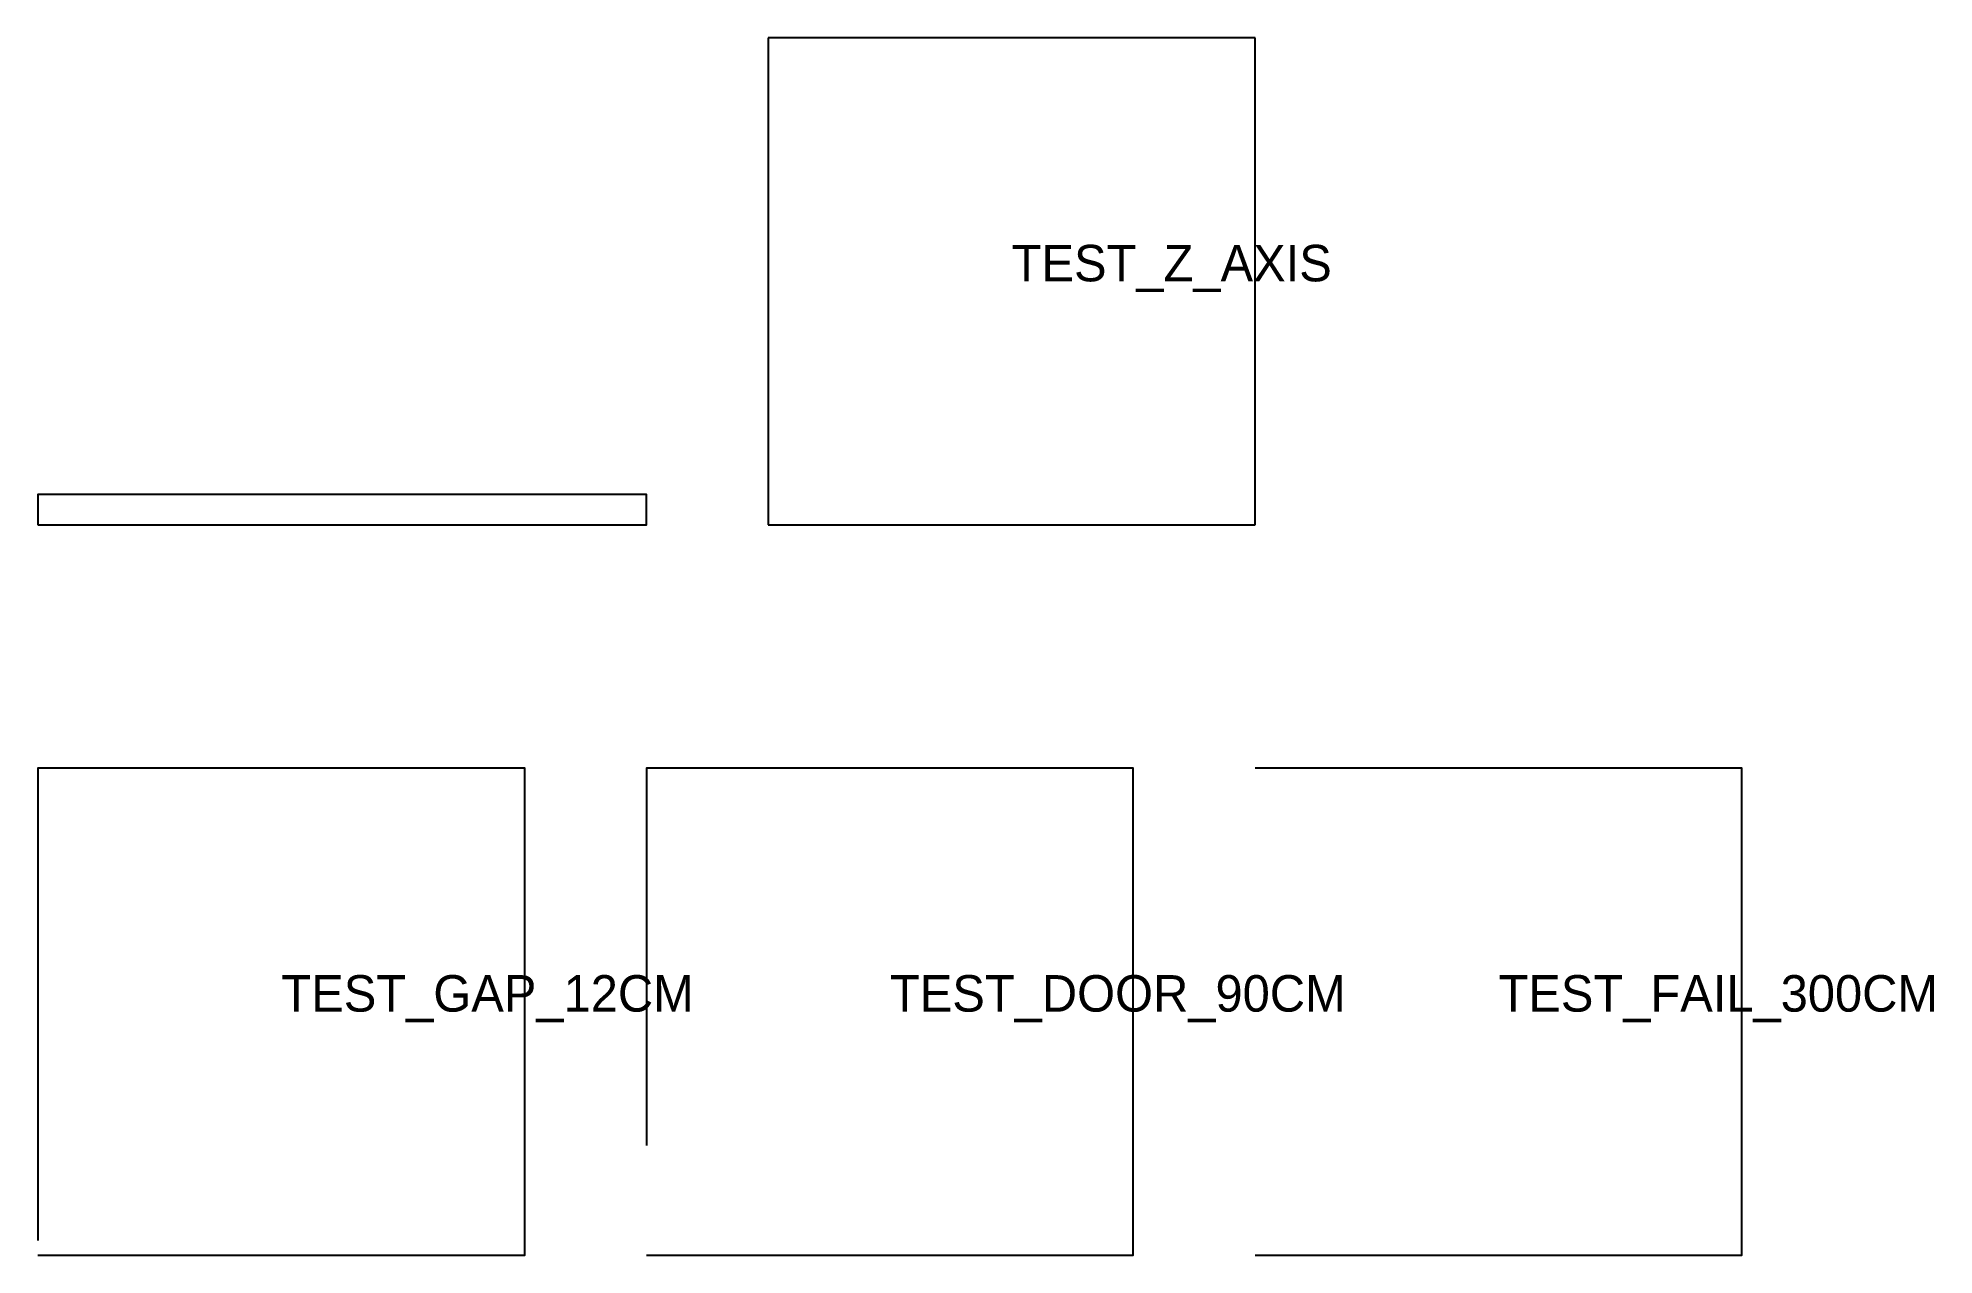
# Model space of a CAD drawing. Header units: metres. Extents: x 0 to 1558, y 0 to 1000.
import ezdxf

# ---------------------------------------------------------------- set-up
doc = ezdxf.new("R2010")
doc.units = ezdxf.units.M
doc.layers.add('TEXT', color=3, linetype='Continuous')
doc.layers.add('WALLS', color=7, linetype='Continuous')

msp = doc.modelspace()

# ---------------------------------------------------------------- linework, layer by layer
at = {"layer": 'WALLS'}
for p, q in [((1000, 1000, 5000), (600, 1000, 5000)), ((600, 1000, 5000), (600, 600, 5000)), ((1000, 600, 5000), (1000, 1000, 5000)), ((600, 600, 5000), (1000, 600, 5000))]:
    msp.add_line(p, q, dxfattribs=at)
msp.add_lwpolyline([(0, 600), (500, 600), (500, 625), (0, 625), (0, 600)], close=True, dxfattribs=at)
for points in [[(0, 0), (400, 0), (400, 400), (0, 400), (0, 12)], [(500, 0), (900, 0), (900, 400), (500, 400), (500, 90)], [(1000, 0), (1400, 0), (1400, 400), (1000, 400)]]:
    msp.add_lwpolyline(points, dxfattribs=at)

# ---------------------------------------------------------------- texts
at = {"layer": 'TEXT'}
for s, p in [('TEST_Z_AXIS', (800, 800)), ('TEST_GAP_12CM', (200, 200)), ('TEST_DOOR_90CM', (700, 200)), ('TEST_FAIL_300CM', (1200, 200))]:
    msp.add_text(s, height=30, dxfattribs=at).set_placement(p)

doc.saveas('drawing.dxf')
